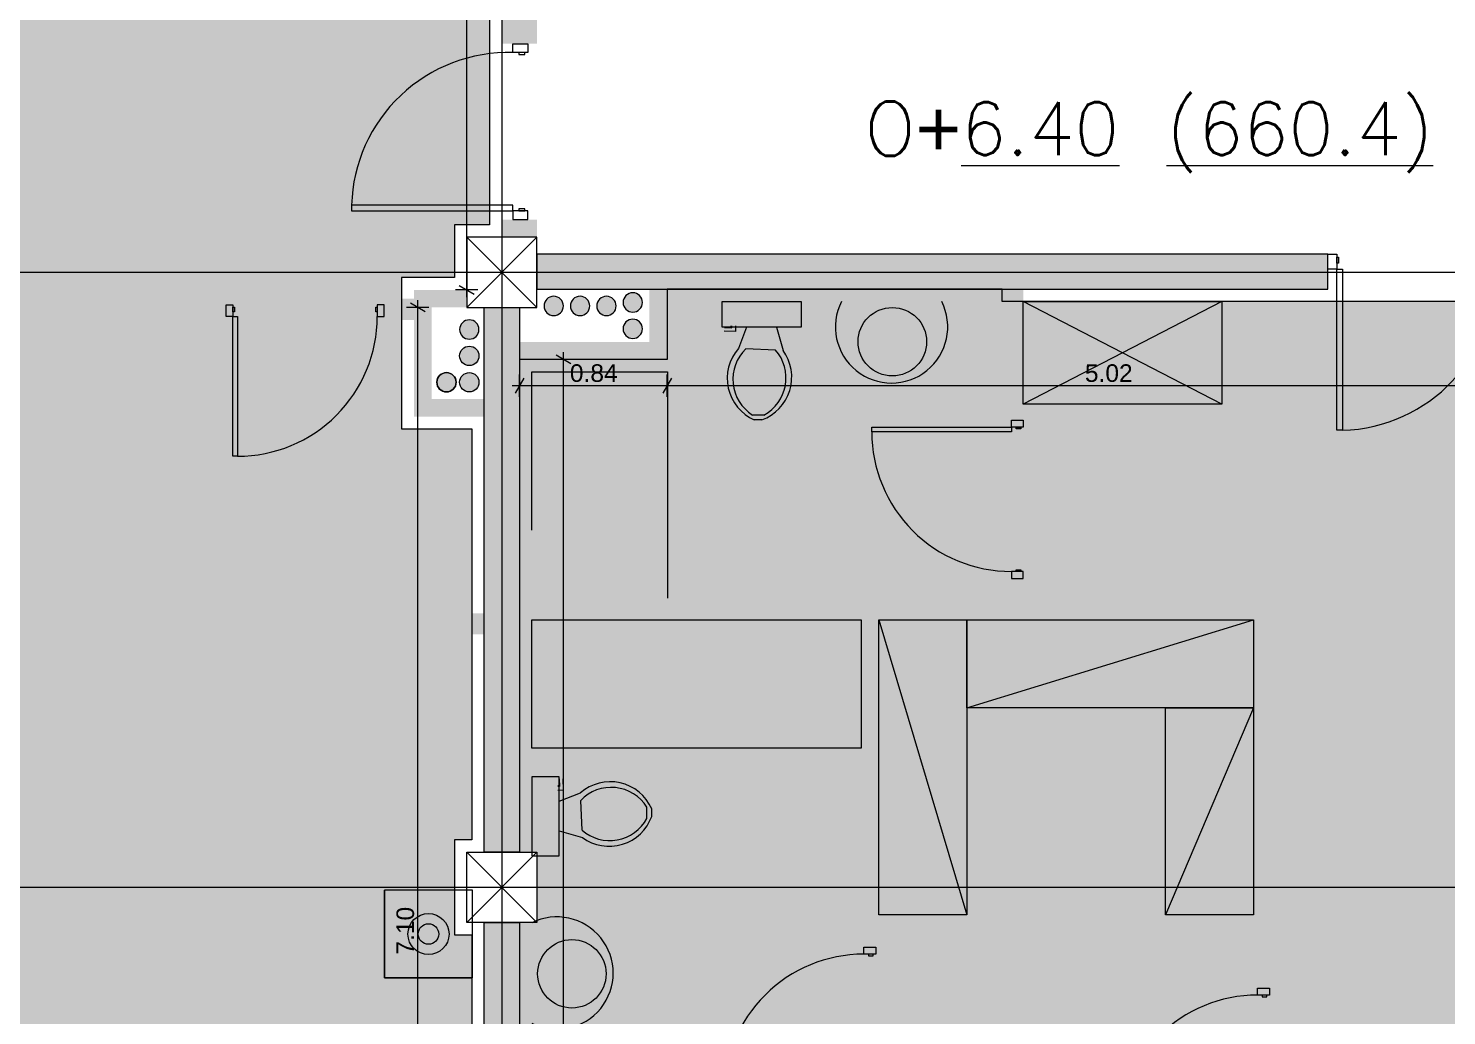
# Model space of a CAD drawing. Header units: millimetres. Extents: x 475616349 to 476941521, y 4620115302 to 4621446928.
# Drawn here: x 476522645 to 476530713, y 4620522575 to 4620528194 of the extents above; entities that cross this region are included whole.
import ezdxf

# ---------------------------------------------------------------- set-up
doc = ezdxf.new("R2010")
doc.units = ezdxf.units.MM
doc.header["$MEASUREMENT"] = 0
doc.set_wipeout_variables(frame=1)
doc.linetypes.add('Wipeout_Contour', pattern=[1000, 0, -1000])
for name, color, linetype, lineweight in [('0_Pen_No__2_Pen_No__7_Pen_No__2_Pen_No__7', 7, 'Continuous', 0), ('0_Pen_No__7_Pen_No__7_Pen_No__7', 7, 'Continuous', 0), ('2D Drafting - General_Pen_No__1_Pen_No__7', 7, 'Continuous', 0), ('2D Drafting - General_Pen_No__1_Pen_No__7_Pen_No__7', 7, 'Continuous', 0), ('2D Drafting - General_Pen_No__250_Pen_No__2_Pen_No__7', 7, 'Continuous', 0), ('2D Drafting - General_Pen_No__250_Pen_No__7_Pen_No__250', 7, 'Continuous', 0), ('2D Drafting - General_Pen_No__250_Pen_No__7_Pen_No__7', 7, 'Continuous', 0), ('2D Drafting - General_Pen_No__7_Pen_No__7_Pen_No__7', 7, 'Continuous', 0), ('Doors_Pen_No__7_Pen_No__7_Pen_No__7', 7, 'Continuous', 0), ('G-Anno-Nplt_Pen_No__151', 151, 'Continuous', 0), ('G-Anno-Nplt_Pen_No__4', 7, 'Continuous', 0), ('New_._Pen_No__1', 1, 'Continuous', 0), ('New_0_Pen_No__7', 7, 'Continuous', 0), ('New_2D Drafting - General_Pen_No__250_Pen_No__7_Pen_No__7', 7, 'Continuous', 0), ('New_Structural - Bearing_Pen_No__250', 7, 'Continuous', 0), ('New_zoma_Pen_No__4', 7, 'Continuous', 0), ('New_zoma_Pen_No__7', 7, 'Continuous', 0), ('shaxtebi da milebi_Pen_No__1_Pen_No__1_Pen_No__1', 1, 'Continuous', 0), ('shaxtebi da milebi_Pen_No__1_Pen_No__1_Pen_No__5', 5, 'Continuous', 0), ('shaxtebi da milebi_Pen_No__5_Pen_No__5_Pen_No__5', 5, 'Continuous', 0), ('zoma_Pen_No__5_Pen_No__5', 5, 'Continuous', 0)]:
    doc.layers.add(name, color=color, linetype=linetype, lineweight=lineweight)
doc.layers.add('New_zoma', color=7, linetype='Continuous')
doc.layers.add('shaxtebi da milebi_Pen_No__1_Pen_No__1_Pen_No__252', color=7, linetype='Continuous', lineweight=0, true_color=0x666666)
doc.layers.add('shaxtebi da milebi_Pen_No__5_Pen_No__5_Pen_No__252', color=7, linetype='Continuous', lineweight=0, true_color=0x666666)
doc.styles.add('GENERATED_STYLE_1', font='arial.ttf')
doc.dimstyles.new('GENERATED_STYLE__18', dxfattribs={"dimtxt": 100, "dimasz": 64.421331, "dimexe": 0.18, "dimexo": 3, "dimgap": 0.09, "dimtad": 1, "dimtih": 1, "dimtoh": 1, "dimlfac": 0.001, "dimzin": 0, "dimdsep": 46, "dimtxsty": 'GENERATED_STYLE_1', "dimblk": 'ARROWHEAD_2', "dimblk1": 'ARROWHEAD_2', "dimblk2": 'ARROWHEAD_2', "dimcen": 0.09, "dimclrd": 7, "dimclre": 7, "dimclrt": 7, "dimadec": 0, "dimazin": 0, "dimtfac": 1, "dimtdec": 4, "dimtmove": 0, "dimatfit": 3, "dimfxl": 1, "dimtolj": 1, "dimtzin": 0, "dimarcsym": 0})
doc.dimstyles.new('GENERATED_STYLE__19', dxfattribs={"dimtxt": 100, "dimasz": 64.421331, "dimexe": 0.18, "dimexo": 3, "dimgap": 0.09, "dimtad": 1, "dimlfac": 0.001, "dimzin": 0, "dimdsep": 46, "dimtxsty": 'GENERATED_STYLE_1', "dimblk": 'ARROWHEAD_2', "dimblk1": 'ARROWHEAD_2', "dimblk2": 'ARROWHEAD_2', "dimcen": 0.09, "dimclrd": 7, "dimclre": 7, "dimclrt": 7, "dimadec": 0, "dimazin": 0, "dimtfac": 1, "dimtdec": 4, "dimtmove": 0, "dimatfit": 3, "dimfxl": 1, "dimtolj": 1, "dimtzin": 0, "dimarcsym": 0})

# ---------------------------------------------------------------- blocks, each defined once
blk = doc.blocks.new('*D1588', base_point=(476577134.1, 4620325125.7))
at = {"layer": 'New_zoma_Pen_No__4', "color": 7, "linetype": 'Continuous', "lineweight": 0, "transparency": 16777216}
for p, q in [((476525201.9, 4620533705.7), (476525074.8, 4620533705.7)), ((476525180.7, 4620533681.3), (476525096, 4620533730.2)), ((476525138.4, 4620533705.7), (476525138.4, 4620533747.2)), ((476525138.4, 4620526705.7), (476525138.4, 4620533705.7)), ((476525201.9, 4620526705.7), (476525074.8, 4620526705.7)), ((476525096, 4620526730.2), (476525180.7, 4620526681.3)), ((476525138.4, 4620526664.3), (476525138.4, 4620526705.7))]:
    blk.add_line(p, q, dxfattribs=at)
at = {"layer": 'New_zoma_Pen_No__7', "color": 7, "lineweight": 0, "transparency": 16777216, "insert": (476525118.4, 4620530072.7), "char_height": 100, "attachment_point": 7, "rotation": 90, "style": 'GENERATED_STYLE_1'}
blk.add_mtext('\\A1;{\\pql;\\fArial|b0|i0|c0|p34;7.00}', dxfattribs=at)
blk = doc.blocks.new('ARROWHEAD_2')
at = {"color": 0, "linetype": 'Continuous', "lineweight": 0}
for p, q in [((0, 0), (-1, 0)), ((-0.38, -0.66), (0.38, 0.66))]:
    blk.add_line(p, q, dxfattribs=at)
blk = doc.blocks.new('*D1591', base_point=(476577134.1, 4620325125.7))
at = {"layer": 'New_zoma_Pen_No__4', "color": 7, "linetype": 'Continuous', "lineweight": 0, "transparency": 16777216}
for p, q in [((476525462.8, 4620526203), (476525413.9, 4620526118.3)), ((476525438.4, 4620526097.1), (476525438.4, 4620526224.2)), ((476526303, 4620526203), (476526254.1, 4620526118.3)), ((476526278.6, 4620526097.1), (476526278.6, 4620526224.2)), ((476525396.9, 4620526160.6), (476525438.4, 4620526160.6)), ((476525438.4, 4620526160.6), (476526278.6, 4620526160.6))]:
    blk.add_line(p, q, dxfattribs=at)
at = {"layer": 'New_zoma_Pen_No__7', "color": 7, "lineweight": 0, "transparency": 16777216, "insert": (476525725.4, 4620526180.6), "char_height": 100, "attachment_point": 7, "style": 'GENERATED_STYLE_1'}
blk.add_mtext('\\A1;{\\pql;\\fArial|b0|i0|c0|p34;0.84}', dxfattribs=at)
blk = doc.blocks.new('*D1592', base_point=(476577134.1, 4620325125.7))
at = {"layer": 'New_zoma_Pen_No__4', "color": 7, "linetype": 'Continuous', "lineweight": 0, "transparency": 16777216}
for p, q in [((476526303, 4620526203), (476526254.1, 4620526118.3)), ((476526278.6, 4620526097.1), (476526278.6, 4620526224.2)), ((476531322.6, 4620526203), (476531273.7, 4620526118.3)), ((476531298.2, 4620526097.1), (476531298.2, 4620526224.2)), ((476526278.6, 4620526160.6), (476531298.2, 4620526160.6))]:
    blk.add_line(p, q, dxfattribs=at)
at = {"layer": 'New_zoma_Pen_No__7', "color": 7, "lineweight": 0, "transparency": 16777216, "insert": (476528655.3, 4620526180.6), "char_height": 100, "attachment_point": 7, "style": 'GENERATED_STYLE_1'}
blk.add_mtext('\\A1;{\\pql;\\fArial|b0|i0|c0|p34;5.02}', dxfattribs=at)
blk = doc.blocks.new('*D1948', base_point=(476577134.1, 4620325125.7))
at = {"layer": 'New_zoma_Pen_No__4', "color": 7, "linetype": 'Continuous', "lineweight": 0, "transparency": 16777216}
for p, q in [((476524923.8, 4620526605.7), (476524796.7, 4620526605.7)), ((476524902.6, 4620526581.3), (476524817.8, 4620526630.2)), ((476524860.2, 4620526605.7), (476524860.2, 4620526647.2)), ((476524860.2, 4620519505.7), (476524860.2, 4620526605.7)), ((476524923.8, 4620519505.7), (476524796.7, 4620519505.7)), ((476524817.8, 4620519530.2), (476524902.6, 4620519481.3)), ((476524860.2, 4620519464.3), (476524860.2, 4620519505.7))]:
    blk.add_line(p, q, dxfattribs=at)
at = {"layer": 'New_zoma_Pen_No__7', "color": 7, "lineweight": 0, "transparency": 16777216, "insert": (476524840.2, 4620522922.7), "char_height": 100, "attachment_point": 7, "rotation": 90, "style": 'GENERATED_STYLE_1'}
blk.add_mtext('\\A1;{\\pql;\\fArial|b0|i0|c0|p34;7.10}', dxfattribs=at)
blk = doc.blocks.new('*D1950', base_point=(476577134.1, 4620325125.7))
at = {"layer": 'New_zoma_Pen_No__4', "color": 7, "linetype": 'Continuous', "lineweight": 0, "transparency": 16777216}
for p, q in [((476525688.9, 4620526309), (476525688.9, 4620526350.4)), ((476525752.5, 4620526309), (476525625.3, 4620526309)), ((476525731.3, 4620526284.5), (476525646.5, 4620526333.4)), ((476525688.9, 4620517105.7), (476525688.9, 4620526309)), ((476525752.5, 4620517105.7), (476525625.3, 4620517105.7)), ((476525646.5, 4620517130.2), (476525731.3, 4620517081.3)), ((476525688.9, 4620517064.3), (476525688.9, 4620517105.7))]:
    blk.add_line(p, q, dxfattribs=at)
at = {"layer": 'New_zoma_Pen_No__7', "color": 7, "lineweight": 0, "transparency": 16777216, "insert": (476525668.9, 4620521574.3), "char_height": 100, "attachment_point": 7, "rotation": 90, "style": 'GENERATED_STYLE_1'}
blk.add_mtext('\\A1;{\\pql;\\fArial|b0|i0|c0|p34;9.20}', dxfattribs=at)

msp = doc.modelspace()

# ---------------------------------------------------------------- hatches: boundary and pattern name
at = {"layer": '2D Drafting - General_Pen_No__250_Pen_No__2_Pen_No__7', "linetype": 'Continuous', "lineweight": 0}
msp.add_hatch(color=7, dxfattribs=at).paths.add_polyline_path([(476527383.513, 4620524827.817), (476527383.513, 4620522964.932), (476527483.237, 4620522964.932), (476527483.238, 4620524827.817)])
at = {"layer": '2D Drafting - General_Pen_No__250_Pen_No__7_Pen_No__7', "linetype": 'Continuous', "lineweight": 0}
for points in [[(476525338.366, 4620533505.72), (476525338.366, 4620528105.72), (476525538.366, 4620528105.72), (476525538.366, 4620533505.72)], [(476525338.366, 4620527105.72), (476525338.366, 4620527005.72), (476525538.366, 4620527005.72), (476525538.366, 4620527105.72)], [(476530038.366, 4620526908.978), (476525538.366, 4620526908.978), (476525538.366, 4620526708.978), (476530038.366, 4620526708.978)], [(476525238.366, 4620525984.702), (476524838.366, 4620525984.702), (476524838.366, 4620526705.72), (476525138.366, 4620526705.72), (476525138.366, 4620526605.72), (476524938.366, 4620526605.72), (476524938.366, 4620526084.89), (476525238.366, 4620526084.89)], [(476526178.366, 4620526708.978), (476526278.554, 4620526708.978), (476526278.554, 4620526308.978), (476525438.366, 4620526308.978), (476525438.366, 4620526408.978), (476526178.366, 4620526408.978)], [(476528184.719, 4620525963.446), (476528184.719, 4620526708.978), (476528304.719, 4620526708.978), (476528304.719, 4620525963.446)], [(476525438.366, 4620523505.72), (476525238.366, 4620523505.72), (476525238.366, 4620526605.72), (476525438.366, 4620526605.72)], [(476528184.719, 4620524947.817), (476528184.719, 4620525063.444), (476528304.719, 4620525063.444), (476528304.719, 4620524947.817), (476529614.238, 4620524947.817), (476529614.238, 4620524827.817), (476528304.719, 4620524827.817), (476528184.719, 4620524827.817), (476525438.366, 4620524827.817), (476525438.366, 4620524947.817)], [(476529734.238, 4620522731.83), (476529614.238, 4620522731.83), (476529614.238, 4620524947.817), (476529734.238, 4620524947.817)], [(476528121.217, 4620523149.995), (476528121.217, 4620523029.995), (476527483.237, 4620523030.028), (476527483.244, 4620523150.028)], [(476529614.238, 4620523149.917), (476529614.238, 4620523029.917), (476529107.999, 4620523029.943), (476529108.005, 4620523149.943)], [(476525438.366, 4620517305.72), (476525238.366, 4620517305.72), (476525238.366, 4620523105.72), (476525438.366, 4620523105.72)]]:
    msp.add_hatch(color=7, dxfattribs=at).paths.add_polyline_path(points)
at = {"layer": 'G-Anno-Nplt_Pen_No__151', "linetype": 'Continuous', "lineweight": 0, "true_color": 0x1f2f3f}
msp.add_hatch(color=169, dxfattribs=at).paths.add_polyline_path([(476525268.366, 4620533435.72), (476525268.366, 4620527075.72), (476525068.366, 4620527075.72), (476525068.366, 4620526775.72), (476524768.366, 4620526775.72), (476524768.366, 4620525914.702), (476525168.366, 4620525914.702), (476525168.366, 4620523575.72), (476525068.366, 4620523575.72), (476525068.366, 4620523035.72), (476525168.366, 4620523035.72), (476525168.366, 4620519575.72), (476521768.366, 4620519575.72), (476521768.366, 4620517175.72), (476519008.366, 4620517175.72), (476519008.366, 4620517825.85), (476518608.366, 4620517825.85), (476518608.366, 4620523035.72), (476518708.366, 4620523035.72), (476518708.366, 4620523575.72), (476518608.366, 4620523575.72), (476518608.366, 4620524863.012), (476518538.366, 4620524863.012), (476518538.366, 4620526605.72), (476518638.366, 4620526605.72), (476518638.366, 4620526855.72), (476518938.366, 4620526855.72), (476518938.366, 4620527876.738), (476518538.366, 4620527876.738), (476518538.366, 4620528478.99), (476518608.366, 4620528478.99), (476518608.366, 4620532535.723), (476522108.366, 4620532535.723), (476522108.366, 4620533635.72), (476525068.366, 4620533635.72), (476525068.366, 4620533435.72)])
h = msp.add_hatch(color=169, dxfattribs=at)
h.paths.add_polyline_path([(476525438.366, 4620523505.72), (476525538.366, 4620523505.72), (476525538.366, 4620523105.72), (476525508.366, 4620523105.72), (476525438.366, 4620523105.72), (476525438.366, 4620521964.932), (476525508.366, 4620521964.932), (476525508.366, 4620517375.72), (476525608.366, 4620517375.72), (476525608.366, 4620517175.721), (476531968.366, 4620517175.721), (476531968.366, 4620517375.72), (476532168.366, 4620517375.72), (476532168.366, 4620518675.72), (476539068.366, 4620518675.72), (476539068.366, 4620523035.72), (476538148.178, 4620523035.72), (476538148.178, 4620523575.72), (476539068.366, 4620523575.72), (476539068.366, 4620526535.72), (476538868.366, 4620526535.72), (476538868.366, 4620526638.978), (476532508.366, 4620526638.978), (476532508.366, 4620526535.72), (476532208.296, 4620526535.72), (476532208.296, 4620526238.978), (476531228.178, 4620526238.978), (476531228.178, 4620526638.978), (476528184.719, 4620526638.978), (476528184.719, 4620526708.978), (476526278.554, 4620526708.978), (476526278.554, 4620526308.978), (476525438.366, 4620526308.978)])
h.paths.add_polyline_path([(476532038.366, 4620523105.72), (476532438.366, 4620523105.72), (476532438.366, 4620523505.72), (476532038.366, 4620523505.72)], flags=0)
at = {"layer": 'New_2D Drafting - General_Pen_No__250_Pen_No__7_Pen_No__7', "linetype": 'Continuous', "lineweight": 0}
for points in [[(476525238.366, 4620524745.493), (476523520.245, 4620524745.493), (476523520.245, 4620524864.915), (476523520.245, 4620526534.915), (476523520.245, 4620526655.369), (476523769.113, 4620526655.369), (476523769.113, 4620526534.915), (476523639.597, 4620526534.915), (476523639.597, 4620524864.915), (476525238.366, 4620524864.915)], [(476524669.113, 4620526655.369), (476524838.366, 4620526655.369), (476524838.366, 4620526534.915), (476524669.113, 4620526534.915)]]:
    msp.add_hatch(color=7, dxfattribs=at).paths.add_polyline_path(points)
at = {"layer": 'shaxtebi da milebi_Pen_No__1_Pen_No__1_Pen_No__1', "linetype": 'Continuous', "lineweight": 0}
for points in [[(476525688.366, 4620526613.978, -1), (476525578.366, 4620526613.978, -1)], [(476525153.366, 4620526424.89, -1), (476525153.366, 4620526534.89, -1)]]:
    msp.add_hatch(color=1, dxfattribs=at).paths.add_polyline_path(points)
at = {"layer": 'shaxtebi da milebi_Pen_No__1_Pen_No__1_Pen_No__252', "linetype": 'Continuous', "lineweight": 0, "true_color": 0x666666}
msp.add_hatch(color=251, dxfattribs=at).paths.add_polyline_path([(476525023.366, 4620526124.89, -1), (476525023.366, 4620526234.89, -1)])
at = {"layer": 'shaxtebi da milebi_Pen_No__1_Pen_No__1_Pen_No__5', "linetype": 'Continuous', "lineweight": 0}
for points in [[(476525153.366, 4620526274.89, -1), (476525153.366, 4620526384.89, -1)], [(476525153.366, 4620526124.89, -1), (476525153.366, 4620526234.89, -1)]]:
    msp.add_hatch(color=5, dxfattribs=at).paths.add_polyline_path(points)
at = {"layer": 'shaxtebi da milebi_Pen_No__5_Pen_No__5_Pen_No__252', "linetype": 'Continuous', "lineweight": 0, "true_color": 0x666666}
for points in [[(476526138.366, 4620526633.978, 1), (476526028.366, 4620526633.978, 1)], [(476526138.366, 4620526483.978, 1), (476526028.366, 4620526483.978, 1)]]:
    msp.add_hatch(color=251, dxfattribs=at).paths.add_polyline_path(points)
at = {"layer": 'shaxtebi da milebi_Pen_No__5_Pen_No__5_Pen_No__5', "linetype": 'Continuous', "lineweight": 0}
for points in [[(476525783.366, 4620526668.978, 1), (476525783.366, 4620526558.978, 1)], [(476525933.366, 4620526668.978, 1), (476525933.366, 4620526558.978, 1)]]:
    msp.add_hatch(color=5, dxfattribs=at).paths.add_polyline_path(points)

# ---------------------------------------------------------------- linework, layer by layer
at = {"layer": '0_Pen_No__2_Pen_No__7_Pen_No__2_Pen_No__7', "color": 7, "linetype": 'Continuous', "lineweight": 0, "flags": 128}
for points in [[(476525508.366, 4620524827.817), (476527383.513, 4620524827.817), (476527383.514, 4620524098.005), (476525508.366, 4620524098.004)], [(476527483.244, 4620523150.028), (476527483.243, 4620524827.817), (476527983.056, 4620524827.817), (476527983.056, 4620523150.028)], [(476527983.056, 4620524827.817), (476529614.238, 4620524827.817), (476529614.238, 4620524328.005), (476527983.056, 4620524328.005)], [(476529614.238, 4620524328.005), (476529614.238, 4620523149.917), (476529114.426, 4620523149.917), (476529114.426, 4620524328.005)]]:
    msp.add_lwpolyline(points, close=True, dxfattribs=at)
at = {"layer": '0_Pen_No__7_Pen_No__7_Pen_No__7', "color": 7, "linetype": 'Continuous', "lineweight": 0}
for p, q in [((476526641.872, 4620526501.131), (476526641.409, 4620526490.532)), ((476526646.541, 4620526490.308), (476526647.004, 4620526500.906)), ((476526668.201, 4620526499.98), (476526666.811, 4620526468.184)), ((476526666.811, 4620526468.184), (476526603.22, 4620526470.964)), ((476526604.147, 4620526492.161), (476526646.541, 4620526490.308)), ((476526730.157, 4620526492.927), (476526683.838, 4620526371.871)), ((476526900.066, 4620526492.927), (476526938.201, 4620526360.751)), ((476526895.808, 4620526362.605), (476526726.232, 4620526370.018)), ((476525665.174, 4620523922.66), (476525667.027, 4620523880.266)), ((476525689.151, 4620523859.996), (476525686.371, 4620523923.587)), ((476525656.204, 4620523884.935), (476525666.803, 4620523885.399)), ((476525667.027, 4620523880.266), (476525656.429, 4620523879.803)), ((476525657.355, 4620523858.606), (476525689.151, 4620523859.996)), ((476525664.408, 4620523796.65), (476525785.464, 4620523842.969)), ((476525794.73, 4620523631), (476525787.317, 4620523800.575)), ((476525664.408, 4620523626.741), (476525796.584, 4620523588.606))]:
    msp.add_line(p, q, dxfattribs=at)
at = {"layer": '0_Pen_No__7_Pen_No__7_Pen_No__7', "color": 7, "linetype": 'Continuous', "lineweight": 0, "flags": 128}
for points in [[(476526591.564, 4620526638.978), (476527042.001, 4620526638.978), (476527042.001, 4620526492.927), (476526591.564, 4620526492.927)], [(476525508.366, 4620523935.243), (476525508.366, 4620523484.806), (476525664.408, 4620523484.806), (476525664.408, 4620523935.243)]]:
    msp.add_lwpolyline(points, close=True, dxfattribs=at)
for points in [[(476526829.631, 4620525993.465), (476526764.471, 4620525993.465)], [(476526817.418, 4620525966.166), (476526774.328, 4620525966.166)], [(476526163.87, 4620523697.177), (476526163.87, 4620523762.337)], [(476526191.169, 4620523709.389), (476526191.169, 4620523752.48)]]:
    msp.add_lwpolyline(points, dxfattribs=at)
at = {"layer": '0_Pen_No__7_Pen_No__7_Pen_No__7', "color": 7, "linetype": 'Continuous', "lineweight": 0}
for centre in [(476527559.825, 4620526410.477), (476525736.867, 4620522813.503)]:
    msp.add_circle(centre, 194.708, dxfattribs=at)
for centre, radius, start, end in [((476527555.509, 4620526494.962), 319.521, 153.2098825, 26.7901175), ((476526878.599, 4620526202.367), 258.192, 138.9659227, 246.1808163), ((476526892.802, 4620526196.714), 240.373, 133.864547, 237.7317227), ((476526729.393, 4620526208.89), 258.193, 289.9335457, 36.0275299), ((476526714.751, 4620526204.498), 240.373, 298.549833, 41.128912), ((476525954.968, 4620523648.208), 258.192, 23.8191917, 131.0340853), ((476525960.621, 4620523634.005), 240.373, 32.2682854, 136.135461), ((476525952.836, 4620523812.056), 240.373, 228.8710961, 331.4501751), ((476525948.445, 4620523797.415), 258.193, 233.9724781, 340.0664623), ((476525652.382, 4620522817.819), 319.521, 243.2098745, 116.7901094)]:
    msp.add_arc(centre, radius, start, end, dxfattribs=at)
at = {"layer": '2D Drafting - General_Pen_No__1_Pen_No__7', "color": 7, "linetype": 'Continuous', "lineweight": 0}
for p, q in [((476525538.366, 4620526605.72), (476525138.366, 4620527005.72)), ((476525138.366, 4620526605.72), (476525538.366, 4620527005.72)), ((476525138.366, 4620523105.72), (476525538.366, 4620523505.72)), ((476525538.366, 4620523105.72), (476525138.366, 4620523505.72))]:
    msp.add_line(p, q, dxfattribs=at)
at = {"layer": '2D Drafting - General_Pen_No__1_Pen_No__7', "color": 7, "linetype": 'Continuous', "lineweight": 0, "flags": 128}
for points in [[(476525138.366, 4620526605.72), (476525538.366, 4620526605.72), (476525538.366, 4620527005.72), (476525138.366, 4620527005.72)], [(476525538.366, 4620523105.72), (476525138.366, 4620523105.72), (476525138.366, 4620523505.72), (476525538.366, 4620523505.72)]]:
    msp.add_lwpolyline(points, close=True, dxfattribs=at)
at = {"layer": '2D Drafting - General_Pen_No__1_Pen_No__7_Pen_No__7', "color": 7, "linetype": 'Continuous', "lineweight": 0}
for centre, start, end in [((476525376.614, 4620527163.442), 88.396194, 178.396194), ((476530096.088, 4620526799.311), 271.603806, 1.603806)]:
    msp.add_arc(centre, 893.239, start, end, dxfattribs=at)
at = {"layer": '2D Drafting - General_Pen_No__250_Pen_No__7_Pen_No__250', "color": 7, "linetype": 'Continuous', "lineweight": 0, "flags": 128}
for points in [[(476525438.366, 4620523505.72), (476525238.366, 4620523505.72), (476525238.366, 4620526605.72), (476525438.366, 4620526605.72)], [(476525438.366, 4620517305.72), (476525238.366, 4620517305.72), (476525238.366, 4620523105.72), (476525438.366, 4620523105.72)]]:
    msp.add_lwpolyline(points, close=True, dxfattribs=at)
at = {"layer": '2D Drafting - General_Pen_No__250_Pen_No__7_Pen_No__7', "color": 7, "linetype": 'Continuous', "lineweight": 0, "flags": 128}
msp.add_lwpolyline([(476530038.366, 4620526908.978), (476525538.366, 4620526908.978), (476525538.366, 4620526708.978), (476530038.366, 4620526708.978)], close=True, dxfattribs=at)
at = {"layer": '2D Drafting - General_Pen_No__7_Pen_No__7_Pen_No__7', "color": 7, "linetype": 'Continuous', "lineweight": 0}
for centre, start, end in [((476523835.289, 4620526553.362), 269.998516, 0.0001975), ((476528236.984, 4620525897.268), 179.998516, 270.0001975), ((476527397.488, 4620522131.11), 89.9983269, 180.0000084), ((476529637.594, 4620521898.01), 89.9968334, 179.9985149)]:
    msp.add_arc(centre, 794.311, start, end, dxfattribs=at)
at = {"layer": 'Doors_Pen_No__7_Pen_No__7_Pen_No__7', "color": 7, "linetype": 'Continuous', "lineweight": 0, "flags": 128}
for points in [[(476525486.28, 4620528105.72), (476525486.28, 4620528056.331), (476525401.614, 4620528056.331), (476525401.614, 4620528105.72)], [(476525468.28, 4620528045.22), (476525468.28, 4620528056.331), (476525434.947, 4620528056.331), (476525434.947, 4620528045.22)], [(476525401.614, 4620527155.109), (476525401.614, 4620527188.442), (476524483.725, 4620527188.442), (476524483.725, 4620527155.109)], [(476525486.28, 4620527105.72), (476525486.28, 4620527155.109), (476525401.614, 4620527155.109), (476525401.614, 4620527105.72)], [(476525468.28, 4620527155.109), (476525468.28, 4620527166.22), (476525434.947, 4620527166.22), (476525434.947, 4620527155.109)], [(476530038.366, 4620526908.978), (476530087.755, 4620526908.978), (476530087.755, 4620526824.311), (476530038.366, 4620526824.311)], [(476530087.755, 4620526890.978), (476530098.866, 4620526890.978), (476530098.866, 4620526857.644), (476530087.755, 4620526857.644)], [(476530087.755, 4620526824.311), (476530121.088, 4620526824.311), (476530121.088, 4620525906.422), (476530087.755, 4620525906.422)], [(476523769.113, 4620526621.098), (476523808.624, 4620526621.096), (476523808.623, 4620526553.363), (476523769.112, 4620526553.364)], [(476523808.624, 4620526606.696), (476523817.513, 4620526606.696), (476523817.512, 4620526580.03), (476523808.623, 4620526580.03)], [(476524620.713, 4620526606.699), (476524629.602, 4620526606.699), (476524629.601, 4620526580.032), (476524620.712, 4620526580.032)], [(476524669.113, 4620526621.098), (476524629.602, 4620526621.099), (476524629.6, 4620526553.365), (476524669.112, 4620526553.364)], [(476523808.623, 4620526553.363), (476523835.289, 4620526553.362), (476523835.269, 4620525759.051), (476523808.602, 4620525759.052)], [(476528304.719, 4620525963.444), (476528304.718, 4620525923.933), (476528236.984, 4620525923.935), (476528236.985, 4620525963.446)], [(476528236.984, 4620525923.935), (476528236.984, 4620525897.268), (476527442.673, 4620525897.289), (476527442.673, 4620525923.955)], [(476528290.318, 4620525923.934), (476528290.317, 4620525915.045), (476528263.651, 4620525915.045), (476528263.651, 4620525923.934)], [(476528304.719, 4620525063.444), (476528304.72, 4620525102.955), (476528236.986, 4620525102.957), (476528236.985, 4620525063.446)], [(476528290.32, 4620525111.845), (476528290.32, 4620525102.956), (476528263.653, 4620525102.956), (476528263.653, 4620525111.845)], [(476527465.244, 4620522964.932), (476527465.244, 4620522925.421), (476527397.511, 4620522925.421), (476527397.511, 4620522964.932)], [(476527450.844, 4620522916.532), (476527450.844, 4620522925.421), (476527424.178, 4620522925.421), (476527424.178, 4620522916.532)], [(476529705.373, 4620522731.83), (476529705.372, 4620522692.319), (476529637.638, 4620522692.321), (476529637.639, 4620522731.832)], [(476529690.971, 4620522683.431), (476529690.972, 4620522692.32), (476529664.305, 4620522692.32), (476529664.305, 4620522683.432)]]:
    msp.add_lwpolyline(points, close=True, dxfattribs=at)
at = {"layer": 'G-Anno-Nplt_Pen_No__4', "color": 7, "linetype": 'Continuous', "lineweight": 0, "flags": 128}
for points in [[(476522108.366, 4620533635.72), (476525068.366, 4620533635.72), (476525068.366, 4620533435.72), (476525268.366, 4620533435.72), (476525268.366, 4620527075.72), (476525068.366, 4620527075.72), (476525068.366, 4620526775.72), (476524768.366, 4620526775.72), (476524768.366, 4620525914.702), (476525168.366, 4620525914.702), (476525168.366, 4620523575.72), (476525068.366, 4620523575.72), (476525068.366, 4620523035.72), (476525168.366, 4620523035.72), (476525168.366, 4620519575.72)], [(476531228.178, 4620526638.978), (476528184.719, 4620526638.978), (476528184.719, 4620526708.978), (476526278.554, 4620526708.978), (476526278.554, 4620526308.978), (476525438.366, 4620526308.978), (476525438.366, 4620523505.72), (476525538.366, 4620523505.72), (476525538.366, 4620523105.72), (476525508.366, 4620523105.72), (476525438.366, 4620523105.72), (476525438.366, 4620521964.932), (476525508.366, 4620521964.932), (476525508.366, 4620517375.72), (476525608.366, 4620517375.72), (476525608.366, 4620517175.721), (476531968.366, 4620517175.721)]]:
    msp.add_lwpolyline(points, dxfattribs=at)
at = {"layer": 'New_0_Pen_No__7', "color": 7, "linetype": 'Continuous', "lineweight": 0}
for p, q in [((476524671.083, 4620522789.867), (476524671.083, 4620523289.867)), ((476525171.083, 4620522789.867), (476524671.083, 4620522789.867))]:
    msp.add_line(p, q, dxfattribs=at)
for points in [[(476528304.719, 4620526638.978), (476529434.531, 4620526638.978), (476529434.531, 4620526054.902), (476528304.719, 4620526054.902)], [(476524671.083, 4620522789.867), (476525171.083, 4620522789.867), (476525171.083, 4620523289.867), (476524671.083, 4620523289.867)]]:
    msp.add_lwpolyline(points, close=True, dxfattribs=at)
for points in [[(476529434.531, 4620526638.978), (476528304.719, 4620526054.902)], [(476529434.531, 4620526054.902), (476528304.719, 4620526638.978)], [(476525508.366, 4620525338.978), (476525508.366, 4620526238.978), (476526281.465, 4620526238.978), (476526281.465, 4620524951.377)]]:
    msp.add_lwpolyline(points, dxfattribs=at)
for radius in [116.667, 58.333]:
    msp.add_circle((476524921.083, 4620523039.867), radius, dxfattribs=at)
at = {"layer": 'New_Structural - Bearing_Pen_No__250', "color": 7, "linetype": 'Continuous', "lineweight": 0}
for p, q in [((476527483.243, 4620524827.817), (476527983.056, 4620523150.028)), ((476527983.056, 4620524328.005), (476529614.238, 4620524827.817)), ((476529614.238, 4620524328.005), (476529114.426, 4620523149.917))]:
    msp.add_line(p, q, dxfattribs=at)
at = {"layer": 'shaxtebi da milebi_Pen_No__1_Pen_No__1_Pen_No__1', "color": 1, "linetype": 'Continuous', "lineweight": 0, "flags": 128}
for points in [[(476525688.366, 4620526613.978, 1), (476525578.366, 4620526613.978, 1)], [(476525153.366, 4620526424.89, 1), (476525153.366, 4620526534.89, 1)]]:
    msp.add_lwpolyline(points, format="xyb", close=True, dxfattribs=at)
at = {"layer": 'shaxtebi da milebi_Pen_No__1_Pen_No__1_Pen_No__252', "color": 251, "linetype": 'Continuous', "lineweight": 0, "true_color": 0x666666, "flags": 128}
for points in [[(476525023.366, 4620526124.89, -1), (476525023.366, 4620526234.89, -1)], [(476525023.366, 4620526124.89, 1), (476525023.366, 4620526234.89, 1)]]:
    msp.add_lwpolyline(points, format="xyb", close=True, dxfattribs=at)
at = {"layer": 'shaxtebi da milebi_Pen_No__1_Pen_No__1_Pen_No__5', "color": 5, "linetype": 'Continuous', "lineweight": 0, "flags": 128}
for points in [[(476525153.366, 4620526274.89, -1), (476525153.366, 4620526384.89, -1)], [(476525153.366, 4620526124.89, -1), (476525153.366, 4620526234.89, -1)]]:
    msp.add_lwpolyline(points, format="xyb", close=True, dxfattribs=at)
at = {"layer": 'shaxtebi da milebi_Pen_No__5_Pen_No__5_Pen_No__252', "color": 251, "linetype": 'Continuous', "lineweight": 0, "true_color": 0x666666, "flags": 128}
for points in [[(476526138.366, 4620526633.978, 1), (476526028.366, 4620526633.978, 1)], [(476526138.366, 4620526483.978, 1), (476526028.366, 4620526483.978, 1)]]:
    msp.add_lwpolyline(points, format="xyb", close=True, dxfattribs=at)
at = {"layer": 'shaxtebi da milebi_Pen_No__5_Pen_No__5_Pen_No__5', "color": 5, "linetype": 'Continuous', "lineweight": 0, "flags": 128}
for points in [[(476525783.366, 4620526668.978, 1), (476525783.366, 4620526558.978, 1)], [(476525933.366, 4620526668.978, 1), (476525933.366, 4620526558.978, 1)]]:
    msp.add_lwpolyline(points, format="xyb", close=True, dxfattribs=at)
at = {"layer": 'zoma_Pen_No__5_Pen_No__5', "color": 5, "linetype": 'Continuous', "lineweight": 0}
for p, q in [((476525338.366, 4620537415.317), (476525338.366, 4620512704.511)), ((476493657.815, 4620526805.72), (476543544.196, 4620526805.72)), ((476493657.815, 4620526805.72), (476543544.196, 4620526805.72)), ((476493657.815, 4620523305.72), (476543544.196, 4620523305.72)), ((476493657.815, 4620523305.72), (476543544.196, 4620523305.72))]:
    msp.add_line(p, q, dxfattribs=at)

# ---------------------------------------------------------------- dimensions: what is measured, and where the dimension line sits
at = {"layer": 'New_zoma', "color": 7, "linetype": 'Continuous', "lineweight": 0}
for base, p1, p2, picture, middle in [((476525138.366, 4620533705.72), (476525138.366, 4620526705.72), (476525138.366, 4620533705.72), '*D1588', (476525068.366, 4620530202.574)), ((476524860.231, 4620526605.72), (476525238.366, 4620519505.72), (476525138.366, 4620526605.72), '*D1948', (476524790.231, 4620523052.574)), ((476525688.911, 4620526308.978), (476525538.366, 4620517105.721), (476525438.366, 4620526308.978), '*D1950', (476525618.911, 4620521704.203))]:
    dim = msp.add_linear_dim(base=base, p1=p1, p2=p2, angle=90, dimstyle='GENERATED_STYLE__19', dxfattribs=at)
    dim.commit()
    dim.dimension.update_dxf_attribs({"geometry": picture, "text_midpoint": middle, "dimtype": 160, "text_rotation": 90})
for base, p1, p2, picture, middle in [((476526278.554, 4620526160.648), (476525438.366, 4620526308.978), (476526278.554, 4620526308.978), '*D1591', (476525855.313, 4620526230.648)), ((476531298.178, 4620526160.648), (476526278.554, 4620526308.978), (476531298.178, 4620526308.978), '*D1592', (476528785.22, 4620526230.648))]:
    dim = msp.add_linear_dim(base=base, p1=p1, p2=p2, dimstyle='GENERATED_STYLE__18', dxfattribs=at)
    dim.commit()
    dim.dimension.update_dxf_attribs({"geometry": picture, "text_midpoint": middle, "dimtype": 160})

# ---------------------------------------------------------------- wipeouts: each hides what was drawn before it
at = {"color": 1, "linetype": 'Wipeout_Contour', "lineweight": 0, "ltscale": 18580142123.99035}
msp.add_wipeout([(476527598.353, 4620527854.538), (476530439.353, 4620527854.538), (476530439.353, 4620527318.638), (476527598.353, 4620527318.638)], dxfattribs=at).dxf.layer = 'New_._Pen_No__1'

# ---------------------------------------------------------------- next in the draw order: texts
at = {"layer": 'New_._Pen_No__1', "color": 1, "linetype": 'Continuous', "lineweight": 0, "insert": (476529018.853, 4620527781.874), "char_height": 308.823529, "attachment_point": 2}
msp.add_mtext('\\A1;{\\pqc;\\Ftxt.shx;O\\fArial|b0|i0|c0|p34;\\H1.029412x;+\\Ftxt.shx;\\L\\H0.943673x;\\L6.40 (660.\\Ftxt.shx;4\\Ftxt.shx;)}', dxfattribs=at)

doc.saveas('drawing.dxf')
